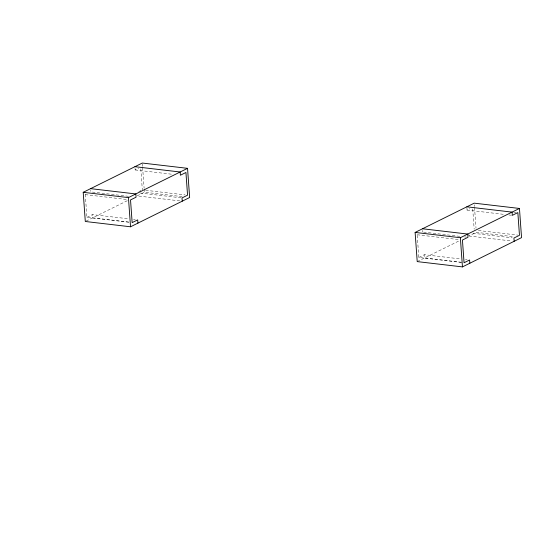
<?xml version="1.0" encoding="UTF-8"?>
<svg xmlns="http://www.w3.org/2000/svg" width="549" height="549" viewBox="0 0 549 549"><rect width="100%" height="100%" fill="white"/><g stroke="black" fill="none" stroke-linecap="round" stroke-linejoin="round"><path stroke-width="0.41" stroke-dasharray="2.75 2.06" d="M128.795 222.235L86.914 217.329L85.287 194.634L86.673 193.948M135.033 168.317L135.15 169.943L138.616 168.227M86.914 217.329L92.452 214.59L129.31 218.9M138.856 191.608L140.935 190.578M86.035 221.123L127.842 200.419M182.096 196.631L144.401 192.219L137.01 195.883L179.736 200.879M461.551 262.449L418.825 257.447L417.199 234.752L418.585 234.066M466.89 207.625L467.069 210.061L469.834 208.689M418.825 257.447L424.37 254.702L460.391 258.922M417.213 261.605L459.753 240.537M468.812 234.375L468.928 235.995L476.312 232.337L514.008 236.749M513.658 212.12L516.17 212.415M135.15 169.943L172.853 174.356M467.069 210.061L504.764 214.474M508.95 214.961L511.462 215.256M145.67 190.283L185.047 194.895M478.419 230.505L517.796 235.109M140.132 193.028L181.177 197.832M472.881 233.243L512.251 237.854M468.928 235.995L511.647 240.997M128.521 196.302L90.825 191.889L90.709 190.27M423.581 232.103L460.439 236.42M464.626 236.907L466.3 237.106M85.287 194.634L128.006 199.637M417.199 234.752L459.088 239.652M133.503 219.394L135.178 219.586M465.415 259.505L467.089 259.704M128.706 222.043L92.685 217.829L92.452 214.59M461.462 262.257L424.597 257.948L424.37 254.702M474.343 204.825L474.46 206.493M474.521 207.33L476.017 228.171M472.73 208.997L474.171 229.173M422.627 230.388L422.737 232.007M142.369 163.877L142.548 166.374M142.61 167.212L144.099 188.053M144.161 188.883L144.401 192.219M140.812 168.879L142.321 189.892"/><path stroke-width="0.82" d="M83.208 192.308L142.308 163.039L187.545 168.337L189.638 197.516L130.532 226.785L85.301 221.487L83.208 192.308L128.445 197.599L187.545 168.337M415.119 232.426L474.219 203.157L519.457 208.455L521.55 237.635L462.45 266.896L417.213 261.605L415.119 232.426L460.357 237.717L519.457 208.455M134.917 166.697L180.154 171.995L180.388 175.234L185.933 172.489L187.559 195.19L182.014 197.935L182.247 201.174M466.835 206.815L512.073 212.113L512.306 215.352L517.844 212.607L519.471 235.308L513.933 238.046L514.159 241.292M90.592 188.65L135.829 193.941L136.063 197.187L130.525 199.932L132.151 222.626L137.689 219.881L137.923 223.12M422.51 228.768L467.741 234.059L467.974 237.305L462.436 240.043L464.063 262.745L469.601 260L469.834 263.239M460.357 237.717L462.45 266.896M128.445 197.599L130.532 226.785"/></g></svg>
